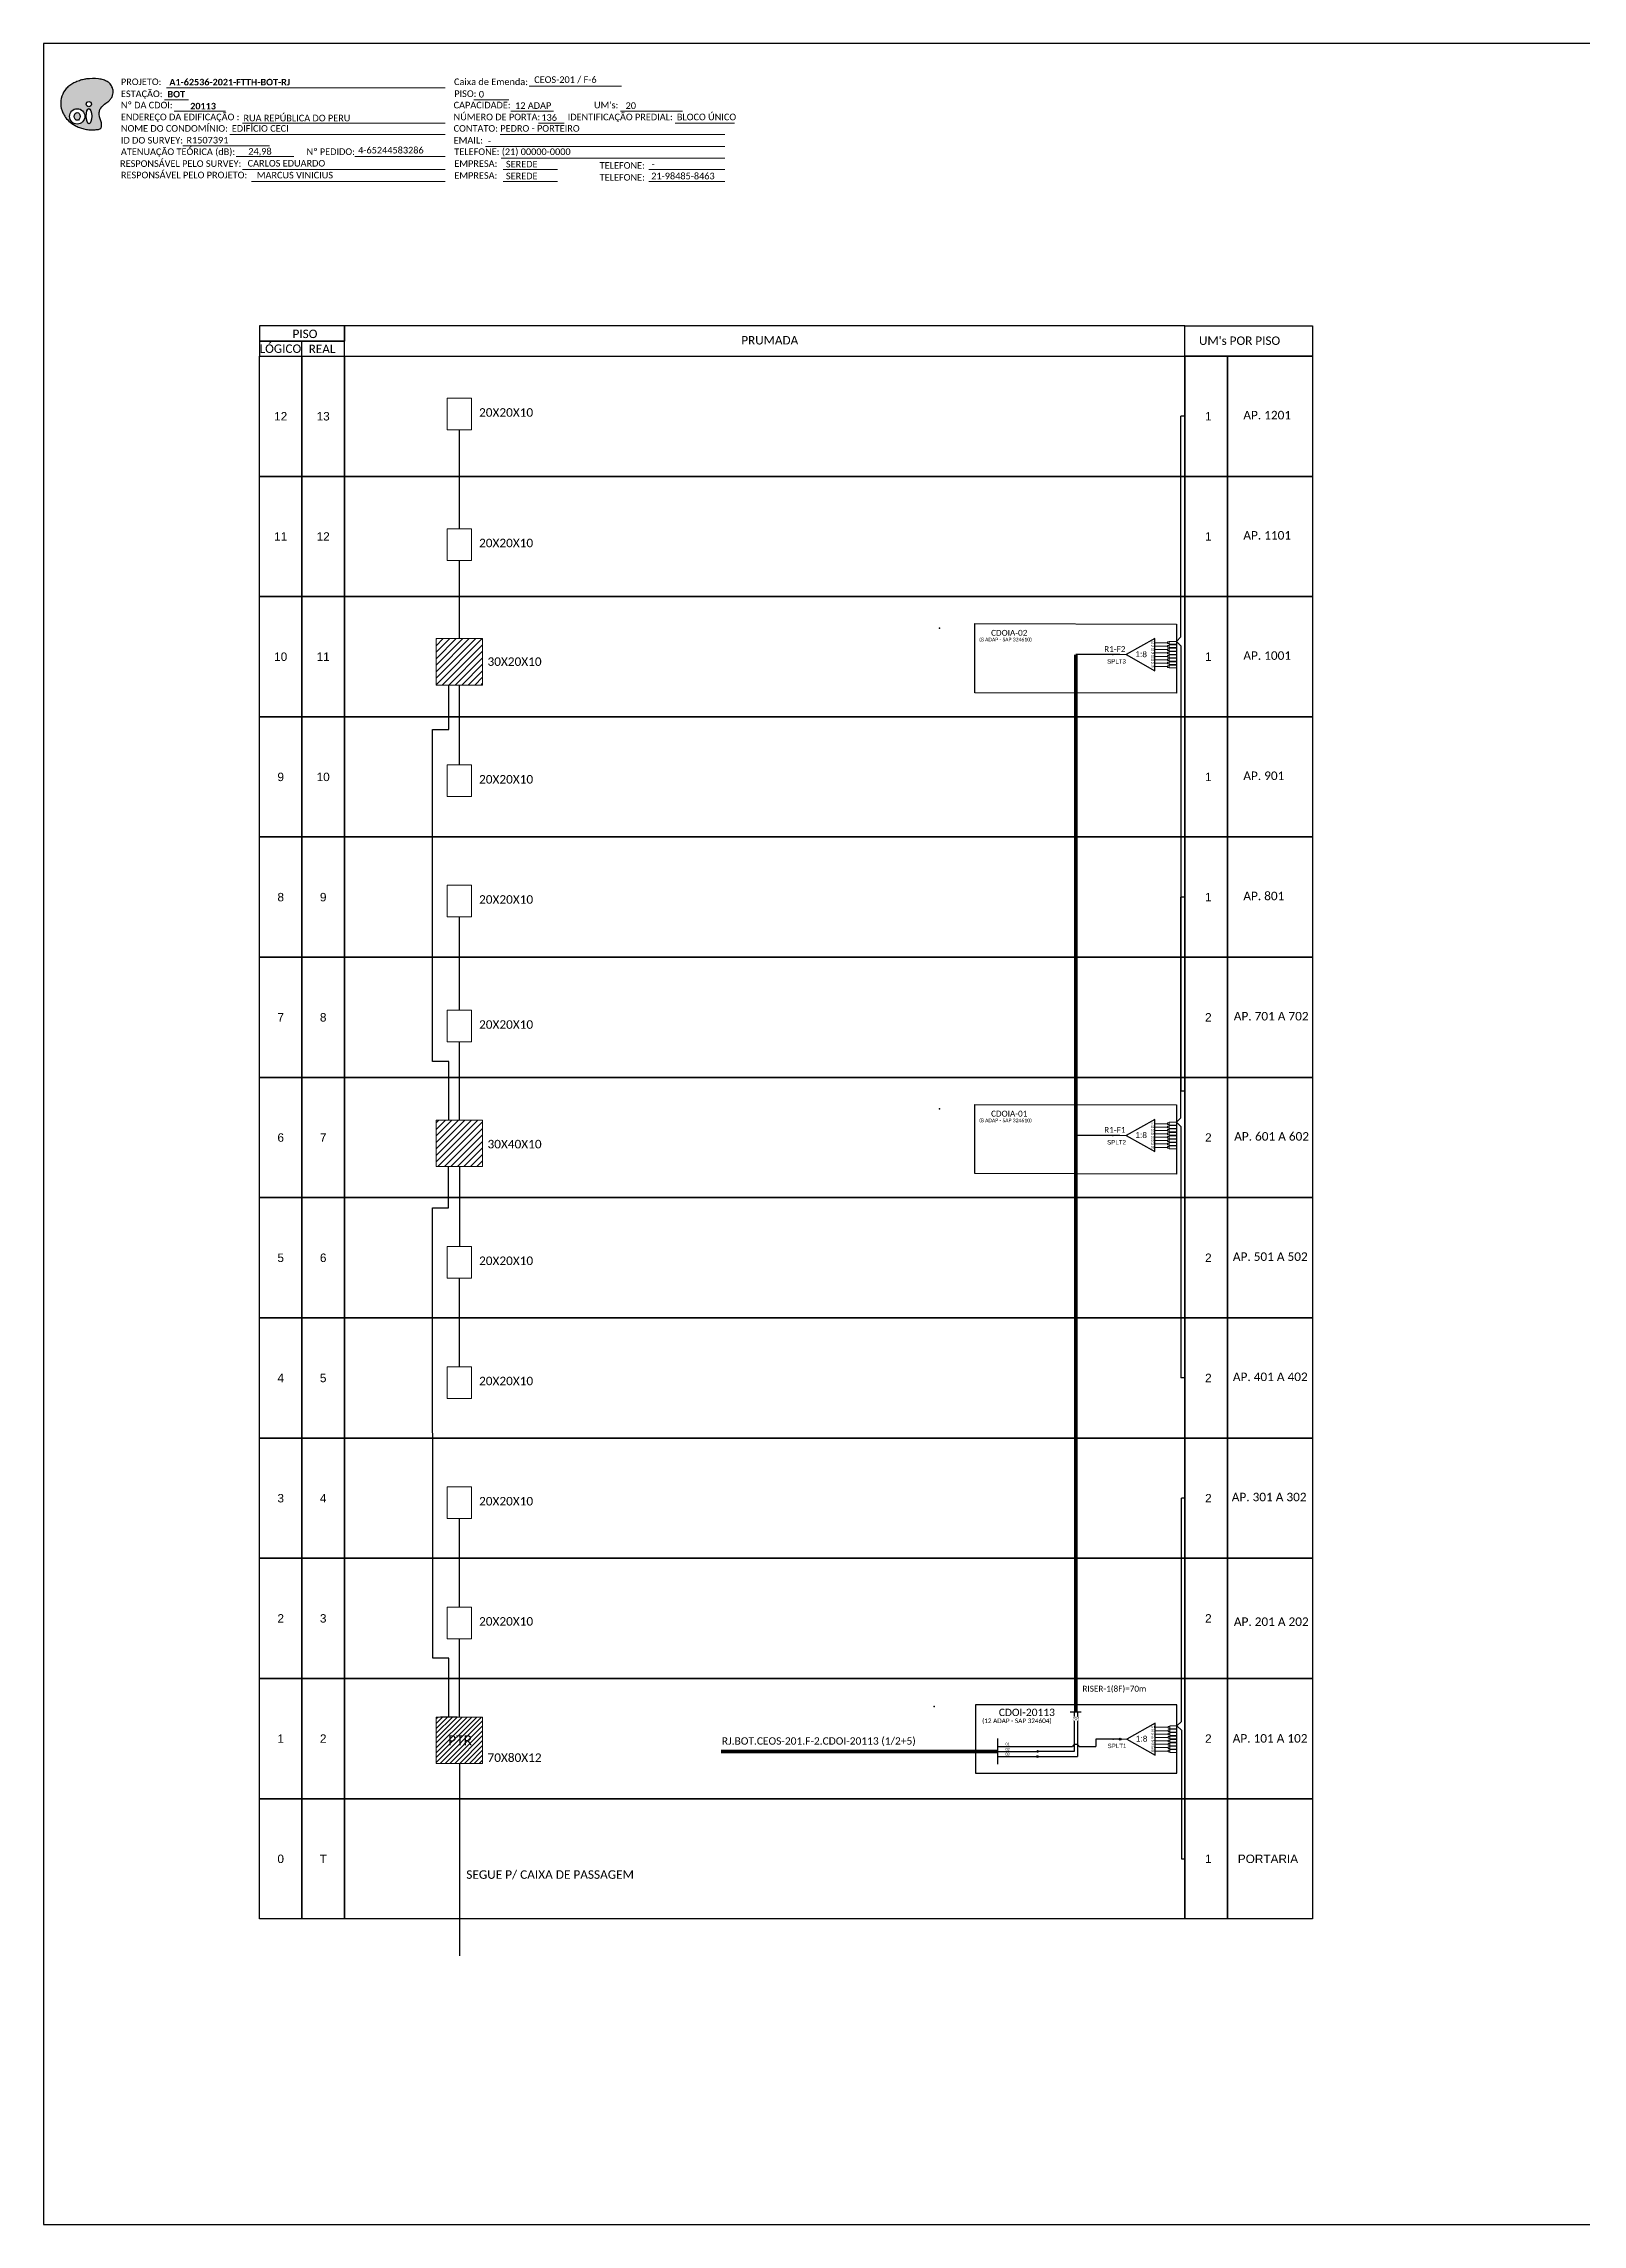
# Model space of a CAD drawing. Header units: inches. Extents: x 8603 to 10341, y 4641 to 5235.
# Drawn here: x 9503 to 9922, y 4641 to 5235 of the extents above; entities that cross this region are included whole.
import ezdxf
from ezdxf.enums import TextEntityAlignment as Align

# ---------------------------------------------------------------- set-up
doc = ezdxf.new("R2010")
doc.units = ezdxf.units.IN
doc.header["$MEASUREMENT"] = 0
doc.styles.add('ARIAL', font='arial.ttf')
doc.styles.add('WMF-Calibri0', font='calibri.ttf')
doc.styles.add('WMF-Calibri1', font='calibrib.ttf')

# ---------------------------------------------------------------- blocks, each defined once
blk = doc.blocks.new('A$C415C251F')
at = {"color": 3}
blk.add_point((0, 0), dxfattribs=at)
blk = doc.blocks.new('LEG_CDOIA8_C-SPLT_ESQ')
at = {"color": 3, "extrusion": (0, 0, -1), "xscale": -1, "zscale": -1}
blk.add_blockref('A$C415C251F', (0, 0), dxfattribs=at)
at = {"color": 1, "style": 'WMF-Calibri0', "flags": 4}
blk.add_attdef('MODELO', text='', height=1.5, dxfattribs=at).set_placement((22.54, -4.54), align=Align.CENTER)
blk.add_attdef('CDO', (21.44, -2.61), '', height=2, dxfattribs=at)
at = {"style": 'ARIAL', "flags": 4}
blk.add_attdef('SPLITAGEM', text='', height=1.5, dxfattribs=at).set_placement((18.61, -12.59), align=Align.CENTER)
blk = doc.blocks.new('SPLT_1-8_SC-APC')
at = {"color": 1}
blk.add_lwpolyline([(-7.37, -2.1), (-17.04, -7.55), (-7.37, -13), (-7.37, -2.1)], dxfattribs=at)
at = {"color": 3, "lineweight": 0}
for points in [[(-2.99, -3.51), (-7.37, -3.51)], [(-7.37, -4.66), (-2.99, -4.66)], [(-7.37, -5.82), (-2.99, -5.82)], [(-7.37, -6.97), (-2.99, -6.97)], [(-2.41, -3.02), (-2.41, -4)], [(-2.41, -3.02), (0, -3.02)], [(-2.41, -4), (0, -4)], [(-2.41, -4.17), (-2.41, -5.16)], [(-2.41, -4.17), (0, -4.17)], [(-2.41, -5.16), (0, -5.16)], [(-2.41, -5.32), (-2.41, -6.31)], [(-2.41, -5.32), (0, -5.32)], [(-2.41, -6.31), (0, -6.31)], [(-2.41, -6.48), (-2.41, -7.46)], [(-2.41, -6.48), (0, -6.48)], [(-7.37, -8.12), (-2.99, -8.12)], [(-7.37, -9.28), (-2.99, -9.28)], [(-7.37, -10.43), (-2.99, -10.43)], [(-7.37, -11.58), (-2.99, -11.58)], [(-2.41, -7.46), (0, -7.46)], [(-2.41, -7.63), (-2.41, -8.62)], [(-2.41, -7.63), (0, -7.63)], [(-2.41, -8.62), (0, -8.62)], [(-2.41, -8.78), (-2.41, -9.77)], [(-2.41, -8.78), (0, -8.78)], [(-2.41, -9.77), (0, -9.77)], [(-2.41, -9.94), (-2.41, -10.92)], [(-2.41, -9.94), (0, -9.94)], [(-2.41, -10.92), (0, -10.92)], [(-2.41, -11.09), (-2.41, -12.08)], [(-2.41, -11.09), (0, -11.09)], [(-2.41, -12.08), (0, -12.08)]]:
    blk.add_lwpolyline(points, dxfattribs=at)
for points in [[(-2.99, -3.22), (-2.41, -3.22), (-2.41, -3.8), (-2.99, -3.8)], [(-2.99, -4.38), (-2.41, -4.38), (-2.41, -4.95), (-2.99, -4.95)], [(-2.99, -5.53), (-2.41, -5.53), (-2.41, -6.1), (-2.99, -6.1)], [(-2.99, -6.68), (-2.41, -6.68), (-2.41, -7.26), (-2.99, -7.26)], [(-2.99, -7.84), (-2.41, -7.84), (-2.41, -8.41), (-2.99, -8.41)], [(-2.99, -8.99), (-2.41, -8.99), (-2.41, -9.56), (-2.99, -9.56)], [(-2.99, -10.14), (-2.41, -10.14), (-2.41, -10.72), (-2.99, -10.72)], [(-2.99, -11.3), (-2.41, -11.3), (-2.41, -11.87), (-2.99, -11.87)]]:
    blk.add_lwpolyline(points, close=True, dxfattribs=at)
at = {"color": 1, "lineweight": 0}
blk.add_lwpolyline([(-17.04, -7.55), (-19.26, -7.55)], dxfattribs=at)
at = {"color": 1, "style": 'ARIAL'}
for s, height, p in [('1:8', 2, (-13.91, -8.4)), ('S1', 0.75, (-8.74, -3.78)), ('S2', 0.75, (-8.74, -4.97)), ('S3', 0.75, (-8.74, -6.18)), ('S4', 0.75, (-8.74, -7.36)), ('S5', 0.75, (-8.74, -8.57)), ('S6', 0.75, (-8.74, -9.69)), ('S7', 0.75, (-8.74, -10.78)), ('S8', 0.75, (-8.74, -11.9))]:
    blk.add_text(s, height=height, dxfattribs=at).set_placement(p)
blk = doc.blocks.new('SPLITTER_')
blk.add_point((0, 0))
at = {"style": 'ARIAL', "flags": 4}
blk.add_attdef('SPLT', (0, -3.26), '', height=1.5, dxfattribs=at)
blk = doc.blocks.new('OI')
h = blk.add_hatch(color=40)
edge = h.paths.add_edge_path()
edge.add_spline(control_points=[(4.35, -0.67), (3.92, -0.99), (3.26, -1.5), (2.81, -2.59), (2.9, -3.5), (3.06, -4.27), (3.31, -4.85), (3.37, -5.39), (3.4, -5.88), (3.2, -6.4), (2.54, -6.61), (1.65, -6.63), (0.55, -6.67), (-0.56, -6.42), (-1.61, -6.14), (-2.77, -5.61), (-3.92, -4.77), (-4.89, -3.7), (-5.34, -2.65), (-5.6, -1.94), (-5.85, -0.96), (-5.71, 0.47), (-5.1, 2.02), (-4.14, 3.02), (-3.3, 3.61), (-2.37, 4.16), (-1.36, 4.44), (-0.56, 4.7), (0.79, 4.85), (2.24, 4.97), (3.79, 4.57), (4.67, 4.21), (5.44, 3.65), (5.76, 2.99), (6.03, 2.21), (6.01, 1.46), (5.72, 0.64), (5.31, 0.08), (4.88, -0.38), (4.51, -0.55), (4.35, -0.67)], knot_values=[0, 0, 0, 0, 1.60434, 2.417191, 3.427595, 4.282808, 4.776746, 5.304182, 5.888771, 6.258406, 6.858137, 7.79129, 8.986195, 10.124242, 11.187857, 12.242908, 13.953784, 15.414161, 16.515391, 17.349188, 17.675853, 19.552021, 21.515531, 22.568638, 23.63245, 24.621084, 25.782718, 26.745347, 27.142653, 29.870543, 31.004649, 31.921532, 32.709589, 33.801391, 34.042471, 35.192333, 35.971461, 36.628871, 37.254359, 37.836911, 37.836911, 37.836911, 37.836911], degree=3, periodic=0)
h.paths.add_polyline_path([(1.13, -0.87, -1), (-0.04, -0.87, -1)], flags=16)
edge = h.paths.add_edge_path(flags=16)
edge.add_ellipse((0.56, -3.59), major_axis=(-0.02, 1.71), ratio=0.361305, start_angle=0, end_angle=360)
h.paths.add_polyline_path([(-0.36, -3.62, -1), (-3.8, -3.62, -1)], flags=16)
edge = h.paths.add_edge_path(flags=0)
edge.add_ellipse((-2.08, -3.62), major_axis=(0, 0.885), ratio=0.758294, start_angle=0, end_angle=360)
at = {"color": 40}
for centre, radius in [((-2.08, -3.62), 1.72), ((0.54, -0.87), 0.587)]:
    blk.add_circle(centre, radius, dxfattribs=at)
blk.add_ellipse((-2.08, -3.62), major_axis=(0, 0.885), ratio=0.758294, start_param=-3.141592653589792, end_param=3.141592653589792, dxfattribs=at)
blk.add_ellipse((0.56, -3.59), major_axis=(-0.02, 1.71), ratio=0.361305, dxfattribs=at)
at = {"color": 40, "start_tangent": (-0.800898, -0.598801), "end_tangent": (-0.800898, -0.598801)}
blk.add_spline([(4.35, -0.67), (3.2, -1.78), (2.9, -2.54), (2.92, -3.55), (3.12, -4.38), (3.28, -4.85), (3.37, -5.37), (3.35, -5.95), (3.2, -6.29), (2.66, -6.55), (1.73, -6.63), (0.54, -6.62), (-0.58, -6.41), (-1.6, -6.11), (-2.56, -5.67), (-3.95, -4.67), (-4.89, -3.56), (-5.37, -2.56), (-5.64, -1.78), (-5.72, -1.46), (-5.63, 0.42), (-4.84, 2.22), (-4.13, 2.99), (-3.27, 3.62), (-2.4, 4.09), (-1.3, 4.47), (-0.37, 4.72), (0.02, 4.77), (2.75, 4.8), (3.85, 4.53), (4.69, 4.16), (5.31, 3.68), (5.85, 2.73), (5.93, 2.5), (5.94, 1.35), (5.67, 0.62), (5.29, 0.08), (4.84, -0.36), (4.35, -0.67)], degree=3, dxfattribs=at)

msp = doc.modelspace()

# ---------------------------------------------------------------- hatches: boundary and pattern name
h = msp.add_hatch()
h.set_pattern_fill('ANSI31', color=1, scale=10, style=0)
h.set_pattern_definition([(45, (-19892.1965, 2895.137), (-0.883883476, 0.883883476), [])])
h.paths.add_polyline_path([(9622.4, 5060.24), (9622.4, 5072.89), (9609.75, 5072.89), (9609.75, 5060.24)])
h = msp.add_hatch()
h.set_pattern_fill('ANSI31', color=1, scale=10, style=0)
h.set_pattern_definition([(45, (-19892.1965, 2862.3933), (-0.883883476, 0.883883476), [])])
h.paths.add_polyline_path([(9609.75, 4929.08), (9622.4, 4929.08), (9622.4, 4941.73), (9609.75, 4941.73)])
h = msp.add_hatch()
h.set_pattern_fill('ANSI31', color=1, scale=7.526522, style=0)
h.set_pattern_definition([(45, (9386.902, 4452.0952), (-0.6652568, 0.6652568), [])])
h.paths.add_polyline_path([(9622.4, 4779.14), (9609.75, 4779.14), (9609.75, 4766.5), (9622.4, 4766.5)])
h.paths.add_polyline_path([(9612.32, 4770.77), (9620.28, 4770.77), (9620.28, 4774.84), (9612.32, 4774.84)], flags=24)
h = msp.add_hatch(color=3)
h.dxf.hatch_style = 1
edge = h.paths.add_edge_path()
edge.add_arc((9773.63, 4769.77), 0.242, 0, 360)
h = msp.add_hatch(color=3)
h.dxf.hatch_style = 1
edge = h.paths.add_edge_path()
edge.add_arc((9796.15, 4773.11), 0.242, 0, 360)
h = msp.add_hatch(color=3)
h.dxf.hatch_style = 1
edge = h.paths.add_edge_path()
edge.add_arc((9773.61, 4768.37), 0.242, 0, 360)

# ---------------------------------------------------------------- linework, layer by layer
at = {"color": 5}
for p, q in [((9796.02, 5068.51), (9784, 5068.51)), ((9796.02, 4937.53), (9784, 4937.53))]:
    msp.add_line(p, q, dxfattribs=at)
at = {"color": 3}
msp.add_line((9813.77, 4949.64), (9812.69, 4949.64), dxfattribs=at)
msp.add_line((9615.49, 4779.14), (9610.95, 4779.14))
for points in [[(9502.78, 4640.95), (10341.35, 4640.95), (10341.35, 5234.95), (9502.78, 5234.95), (9502.78, 4640.95)], [(9584.75, 5149.82), (9813.77, 5149.82), (9813.77, 5158.04), (9584.75, 5158.04), (9584.75, 5158.04), (9584.75, 5153.93)], [(9813.75, 5149.82), (9813.75, 5158.04)], [(9573.18, 5149.82), (9573.18, 5153.93)], [(9616.07, 4809.07), (9616.07, 4833.19)]]:
    msp.add_lwpolyline(points)
at = {"color": 7, "lineweight": 0}
for points in [[(9536.25, 5222.91), (9612.23, 5222.91)], [(9635.07, 5223.4), (9660.2, 5223.4)], [(9535.74, 5219.63), (9542.29, 5219.63)], [(9538.4, 5216.56), (9552.34, 5216.56)], [(9620.02, 5219.67), (9629.51, 5219.67)], [(9630.07, 5216.56), (9641.69, 5216.56)], [(9660.01, 5216.56), (9676.87, 5216.56)], [(9553.56, 5210.21), (9612.23, 5210.21)], [(9556.97, 5213.32), (9612.23, 5213.32)], [(9627.19, 5210.21), (9688.42, 5210.21)], [(9637.66, 5213.32), (9644.6, 5213.32)], [(9674.83, 5213.32), (9691, 5213.32)], [(9540.72, 5207.15), (9564.35, 5207.15)], [(9555.26, 5204.18), (9570.93, 5204.18)], [(9587.59, 5204.19), (9612.08, 5204.19)], [(9588.09, 5204.19), (9612.24, 5204.19)], [(9623.15, 5206.97), (9688.42, 5206.97)], [(9627.43, 5203.74), (9688.42, 5203.74)], [(9556.97, 5200.62), (9612.23, 5200.62)], [(9628.04, 5200.62), (9642.84, 5200.62)], [(9667.65, 5200.62), (9688.42, 5200.62)], [(9559.46, 5197.39), (9612.23, 5197.39)], [(9628.04, 5197.39), (9642.84, 5197.39)], [(9667.65, 5197.39), (9688.42, 5197.39)]]:
    msp.add_lwpolyline(points, dxfattribs=at)
at = {"color": 0}
for points in [[(9561.6, 5153.93), (9584.75, 5153.93), (9584.75, 5158.04), (9561.6, 5158.04)], [(9561.6, 5149.82), (9584.75, 5149.82), (9584.75, 5153.93), (9561.6, 5153.93)]]:
    msp.add_lwpolyline(points, close=True, dxfattribs=at)
for points in [[(9813.77, 5158.04), (9848.49, 5158.04), (9848.49, 5149.82), (9813.77, 5149.82)], [(9561.6, 5149.82), (9573.18, 5149.82), (9573.18, 5117.08), (9561.6, 5117.08)], [(9573.18, 5149.82), (9584.75, 5149.82), (9584.75, 5117.08), (9573.18, 5117.08)], [(9584.75, 5149.82), (9813.77, 5149.82), (9813.77, 5117.08), (9584.75, 5117.08)], [(9813.77, 5149.82), (9825.34, 5149.82), (9825.34, 5117.08), (9813.77, 5117.08)], [(9825.34, 5149.82), (9848.49, 5149.82), (9848.49, 5117.08), (9825.34, 5117.08)], [(9561.6, 5117.08), (9573.18, 5117.08), (9573.18, 5084.33), (9561.6, 5084.33)], [(9573.18, 5117.08), (9584.75, 5117.08), (9584.75, 5084.33), (9573.18, 5084.33)], [(9584.75, 5117.08), (9813.77, 5117.08), (9813.77, 5084.33), (9584.75, 5084.33)], [(9813.77, 5117.08), (9825.34, 5117.08), (9825.34, 5084.33), (9813.77, 5084.33)], [(9825.34, 5117.08), (9848.49, 5117.08), (9848.49, 5084.33), (9825.34, 5084.33)], [(9561.6, 5084.33), (9573.18, 5084.33), (9573.18, 5051.59), (9561.6, 5051.59)], [(9573.18, 5084.33), (9584.75, 5084.33), (9584.75, 5051.59), (9573.18, 5051.59)], [(9584.75, 5084.33), (9813.77, 5084.33), (9813.77, 5051.59), (9584.75, 5051.59)], [(9813.77, 5084.33), (9825.34, 5084.33), (9825.34, 5051.59), (9813.77, 5051.59)], [(9825.34, 5084.33), (9848.49, 5084.33), (9848.49, 5051.59), (9825.34, 5051.59)], [(9561.6, 5051.59), (9573.18, 5051.59), (9573.18, 5018.85), (9561.6, 5018.85)], [(9573.18, 5051.59), (9584.75, 5051.59), (9584.75, 5018.85), (9573.18, 5018.85)], [(9584.75, 5051.59), (9813.77, 5051.59), (9813.77, 5018.85), (9584.75, 5018.85)], [(9813.77, 5051.59), (9825.34, 5051.59), (9825.34, 5018.85), (9813.77, 5018.85)], [(9825.34, 5051.59), (9848.49, 5051.59), (9848.49, 5018.85), (9825.34, 5018.85)], [(9561.6, 5018.85), (9573.18, 5018.85), (9573.18, 4986.1), (9561.6, 4986.1)], [(9573.18, 5018.85), (9584.75, 5018.85), (9584.75, 4986.1), (9573.18, 4986.1)], [(9584.75, 5018.85), (9813.77, 5018.85), (9813.77, 4986.1), (9584.75, 4986.1)], [(9813.77, 5018.85), (9825.34, 5018.85), (9825.34, 4986.1), (9813.77, 4986.1)], [(9825.34, 5018.85), (9848.49, 5018.85), (9848.49, 4986.1), (9825.34, 4986.1)], [(9561.6, 4986.1), (9573.18, 4986.1), (9573.18, 4953.36), (9561.6, 4953.36)], [(9573.18, 4986.1), (9584.75, 4986.1), (9584.75, 4953.36), (9573.18, 4953.36)], [(9584.75, 4986.1), (9813.77, 4986.1), (9813.77, 4953.36), (9584.75, 4953.36)], [(9813.77, 4986.1), (9825.34, 4986.1), (9825.34, 4953.36), (9813.77, 4953.36)], [(9825.34, 4986.1), (9848.49, 4986.1), (9848.49, 4953.36), (9825.34, 4953.36)], [(9561.6, 4953.36), (9573.18, 4953.36), (9573.18, 4920.61), (9561.6, 4920.61)], [(9573.18, 4953.36), (9584.75, 4953.36), (9584.75, 4920.61), (9573.18, 4920.61)], [(9584.75, 4953.36), (9813.77, 4953.36), (9813.77, 4920.61), (9584.75, 4920.61)], [(9813.77, 4953.36), (9825.34, 4953.36), (9825.34, 4920.61), (9813.77, 4920.61)], [(9825.34, 4953.36), (9848.49, 4953.36), (9848.49, 4920.61), (9825.34, 4920.61)], [(9561.6, 4920.61), (9573.18, 4920.61), (9573.18, 4887.87), (9561.6, 4887.87)], [(9573.18, 4920.61), (9584.75, 4920.61), (9584.75, 4887.87), (9573.18, 4887.87)], [(9584.75, 4920.61), (9813.77, 4920.61), (9813.77, 4887.87), (9584.75, 4887.87)], [(9813.77, 4920.61), (9825.34, 4920.61), (9825.34, 4887.87), (9813.77, 4887.87)], [(9825.34, 4920.61), (9848.49, 4920.61), (9848.49, 4887.87), (9825.34, 4887.87)], [(9561.6, 4887.87), (9573.18, 4887.87), (9573.18, 4855.13), (9561.6, 4855.13)], [(9573.18, 4887.87), (9584.75, 4887.87), (9584.75, 4855.13), (9573.18, 4855.13)], [(9584.75, 4887.87), (9813.77, 4887.87), (9813.77, 4855.13), (9584.75, 4855.13)], [(9813.77, 4887.87), (9825.34, 4887.87), (9825.34, 4855.13), (9813.77, 4855.13)], [(9825.34, 4887.87), (9848.49, 4887.87), (9848.49, 4855.13), (9825.34, 4855.13)], [(9561.6, 4855.13), (9573.18, 4855.13), (9573.18, 4822.38), (9561.6, 4822.38)], [(9573.18, 4855.13), (9584.75, 4855.13), (9584.75, 4822.38), (9573.18, 4822.38)], [(9584.75, 4855.13), (9813.77, 4855.13), (9813.77, 4822.38), (9584.75, 4822.38)], [(9813.77, 4855.13), (9825.34, 4855.13), (9825.34, 4822.38), (9813.77, 4822.38)], [(9825.34, 4855.13), (9848.49, 4855.13), (9848.49, 4822.38), (9825.34, 4822.38)], [(9561.6, 4822.38), (9573.18, 4822.38), (9573.18, 4789.64), (9561.6, 4789.64)], [(9573.18, 4822.38), (9584.75, 4822.38), (9584.75, 4789.64), (9573.18, 4789.64)], [(9584.75, 4822.38), (9813.77, 4822.38), (9813.77, 4789.64), (9584.75, 4789.64)], [(9813.77, 4822.38), (9825.34, 4822.38), (9825.34, 4789.64), (9813.77, 4789.64)], [(9825.34, 4822.38), (9848.49, 4822.38), (9848.49, 4789.64), (9825.34, 4789.64)], [(9561.6, 4789.64), (9573.18, 4789.64), (9573.18, 4756.9), (9561.6, 4756.9)], [(9573.18, 4789.64), (9584.75, 4789.64), (9584.75, 4756.9), (9573.18, 4756.9)], [(9584.75, 4789.64), (9813.77, 4789.64), (9813.77, 4756.9), (9584.75, 4756.9)], [(9813.77, 4789.64), (9825.34, 4789.64), (9825.34, 4756.9), (9813.77, 4756.9)], [(9825.34, 4789.64), (9848.49, 4789.64), (9848.49, 4756.9), (9825.34, 4756.9)], [(9561.6, 4756.9), (9573.18, 4756.9), (9573.18, 4724.15), (9561.6, 4724.15)], [(9573.18, 4756.9), (9584.75, 4756.9), (9584.75, 4724.15), (9573.18, 4724.15)], [(9584.75, 4756.9), (9813.77, 4756.9), (9813.77, 4724.15), (9584.75, 4724.15)], [(9813.77, 4756.9), (9825.34, 4756.9), (9825.34, 4724.15), (9813.77, 4724.15)], [(9825.34, 4756.9), (9848.49, 4756.9), (9848.49, 4724.15), (9825.34, 4724.15)]]:
    msp.add_lwpolyline(points, close=True)
at = {"color": 0, "lineweight": 0}
for points in [[(9612.76, 5138.37), (9619.38, 5138.37), (9619.38, 5129.75), (9612.76, 5129.75)], [(9612.76, 5102.81), (9619.38, 5102.81), (9619.38, 5094.19), (9612.76, 5094.19)], [(9612.76, 5038.46), (9619.38, 5038.46), (9619.38, 5029.84), (9612.76, 5029.84)], [(9612.76, 5005.72), (9619.38, 5005.72), (9619.38, 4997.1), (9612.76, 4997.1)], [(9612.76, 4971.66), (9619.38, 4971.66), (9619.38, 4963.04), (9612.76, 4963.04)], [(9612.76, 4907.3), (9619.38, 4907.3), (9619.38, 4898.68), (9612.76, 4898.68)], [(9612.76, 4874.56), (9619.38, 4874.56), (9619.38, 4865.94), (9612.76, 4865.94)], [(9612.76, 4841.81), (9619.38, 4841.81), (9619.38, 4833.19), (9612.76, 4833.19)], [(9612.76, 4809.07), (9619.38, 4809.07), (9619.38, 4800.45), (9612.76, 4800.45)]]:
    msp.add_lwpolyline(points, close=True, dxfattribs=at)
at = {"color": 3}
for points in [[(9812.69, 5073.34), (9812.69, 5133.45)], [(9813.77, 5133.45), (9812.69, 5133.45)], [(9616.07, 5102.81), (9616.07, 5129.75)], [(9616.07, 5072.89), (9616.07, 5094.19)], [(9812.69, 5073.34), (9811.43, 5072.13), (9812.69, 5070.93), (9812.69, 5070.93)], [(9812.69, 5070.93), (9812.69, 4949.64)], [(9613.19, 4941.73), (9613.19, 4957.74), (9608.79, 4957.74), (9608.79, 5048.14), (9613.18, 5048.14), (9613.18, 5060.24)], [(9616.07, 5038.46), (9616.07, 5060.24)], [(9812.69, 4942.36), (9812.69, 5002.47)], [(9813.77, 5002.47), (9812.69, 5002.47)], [(9616.07, 4971.66), (9616.07, 4997.1)], [(9616.07, 4941.73), (9616.07, 4963.04)], [(9812.69, 4942.36), (9811.43, 4941.16), (9812.69, 4939.95), (9812.69, 4939.95)], [(9812.69, 4939.95), (9812.69, 4871.5)], [(9613.22, 4779.14), (9613.22, 4795.16), (9608.83, 4795.16), (9608.76, 4917.82), (9613.15, 4917.82), (9613.15, 4929.08)], [(9616.07, 4929.08), (9616.07, 4907.3)], [(9616.07, 4874.56), (9616.07, 4898.68)], [(9813.77, 4871.5), (9812.69, 4871.5)], [(9812.81, 4777.94), (9812.81, 4838.75)], [(9813.77, 4838.75), (9812.81, 4838.75)], [(9616.07, 4779.14), (9616.07, 4800.45)], [(9812.81, 4777.94), (9811.56, 4776.74), (9812.81, 4775.53), (9812.81, 4775.53)], [(9762.72, 4771.13), (9783.13, 4771.13)], [(9784.92, 4771.13), (9789.45, 4771.13)], [(9796.15, 4773.11), (9789.45, 4773.11), (9789.45, 4771.13)], [(9812.81, 4775.53), (9812.81, 4740.52), (9813.77, 4740.52)], [(9616.07, 4766.5), (9616.07, 4714.13)]]:
    msp.add_lwpolyline(points, dxfattribs=at)
at = {"color": 1, "lineweight": 0}
for points in [[(9609.75, 5072.89), (9622.4, 5072.89), (9622.4, 5060.24), (9609.75, 5060.24)], [(9609.75, 4941.73), (9622.4, 4941.73), (9622.4, 4929.08), (9609.75, 4929.08)], [(9609.75, 4779.14), (9622.4, 4779.14), (9622.4, 4766.5), (9609.75, 4766.5)]]:
    msp.add_lwpolyline(points, close=True, dxfattribs=at)
at = {"color": 1}
for points in [[(9756.56, 5076.98), (9811.46, 5076.83), (9811.46, 5057.99), (9756.56, 5058.15)], [(9756.56, 4946.01), (9811.46, 4945.85), (9811.46, 4927.02), (9756.56, 4927.17)], [(9811.59, 4782.49), (9756.69, 4782.49), (9756.69, 4763.81), (9811.59, 4763.81)]]:
    msp.add_lwpolyline(points, close=True, dxfattribs=at)
at = {"color": 5, "const_width": 1}
msp.add_lwpolyline([(9784, 5068.51), (9784, 4780.58)], dxfattribs=at)
at = {"color": 5}
for points in [[(9782.45, 4780.58), (9785.52, 4780.58)], [(9783.55, 4780.58), (9783.55, 4779.32)], [(9783.55, 4778.01), (9783.55, 4769.77), (9783.55, 4769.77)], [(9784.51, 4780.58), (9784.51, 4779.32)], [(9784.51, 4778.01), (9784.51, 4768.37)], [(9773.61, 4768.37), (9784.51, 4768.37)], [(9783.55, 4769.77), (9773.63, 4769.77)]]:
    msp.add_lwpolyline(points, dxfattribs=at)
at = {"color": 1, "const_width": 1}
msp.add_lwpolyline([(9762.72, 4769.77), (9687.38, 4769.77)], dxfattribs=at)
at = {"color": 1}
msp.add_lwpolyline([(9762.72, 4773.29), (9762.72, 4766.26)], dxfattribs=at)
at = {"color": 2}
msp.add_lwpolyline([(9762.72, 4769.77), (9773.63, 4769.77)], dxfattribs=at)
at = {"color": 0}
msp.add_lwpolyline([(9762.72, 4768.37), (9773.61, 4768.37)], dxfattribs=at)
at = {"color": 3}
for centre in [(9773.63, 4769.77), (9796.15, 4773.11), (9773.61, 4768.37)]:
    msp.add_circle(centre, 0.242, dxfattribs=at)
msp.add_arc((9784.03, 4770.65), 1.01, 28.17767, 151.82137, dxfattribs=at)

# ---------------------------------------------------------------- block references
at = {"color": 7, "xscale": 1.213923925163968, "yscale": 1.213923925164635, "zscale": 1.213923925163967, "rotation": 0.1532896024163693}
msp.add_blockref('OI', (9514.45, 5219.53), dxfattribs=at)
at = {"color": 3}
ref = msp.add_blockref('LEG_CDOIA8_C-SPLT_ESQ', (9746.85, 5075.75), dxfattribs=dict(at, xscale=0.7999999999992724, yscale=0.8000000000001818, zscale=0.8))
ref.add_attrib('CDO', 'CDOIA-02', (9760.95, 5073.66), dxfattribs={"color": 1, "height": 1.6, "style": 'WMF-Calibri0'})
ref.add_attrib('MODELO', '(8 ADAP - SAP 324610)', dxfattribs={"color": 1, "height": 1, "style": 'WMF-Calibri0'}).set_placement((9764.88, 5072.12), align=Align.CENTER)
at = {"color": 3, "xscale": 0.7999999999992724, "yscale": 0.8000000000001818, "zscale": 0.8}
for p in [(9811.43, 5074.55), (9811.43, 4943.57), (9811.56, 4779.15)]:
    msp.add_blockref('SPLT_1-8_SC-APC', p, dxfattribs=at)
ref = msp.add_blockref('SPLITTER_', (9794.12, 5068.51), dxfattribs=dict(xscale=0.7999999999992724, yscale=0.8000000000001818, zscale=0.8))
ref.add_attrib('SPLT', 'SPLT3', (9792.57, 5066.07), dxfattribs={"height": 1.2, "style": 'ARIAL'})
at = {"color": 3}
ref = msp.add_blockref('LEG_CDOIA8_C-SPLT_ESQ', (9746.85, 4944.78), dxfattribs=dict(at, xscale=0.7999999999992724, yscale=0.8000000000001818, zscale=0.8))
ref.add_attrib('CDO', 'CDOIA-01', (9760.95, 4942.69), dxfattribs={"color": 1, "height": 1.6, "style": 'WMF-Calibri0'})
ref.add_attrib('MODELO', '(8 ADAP - SAP 324610)', dxfattribs={"color": 1, "height": 1, "style": 'WMF-Calibri0'}).set_placement((9764.88, 4941.15), align=Align.CENTER)
ref = msp.add_blockref('SPLITTER_', (9794.12, 4937.53), dxfattribs=dict(xscale=0.7999999999992724, yscale=0.8000000000001818, zscale=0.8))
ref.add_attrib('SPLT', 'SPLT2', (9792.57, 4935.09), dxfattribs={"height": 1.2, "style": 'ARIAL'})
ref = msp.add_blockref('LEG_CDOIA8_C-SPLT_ESQ', (9745.42, 4782.03), dxfattribs=at)
ref.add_attrib('CDO', 'CDOI-20113', (9763.05, 4779.41), dxfattribs={"color": 1, "height": 2, "style": 'WMF-Calibri0'})
ref.add_attrib('MODELO', '(12 ADAP - SAP 324604)', dxfattribs={"color": 1, "height": 1.25, "style": 'WMF-Calibri0'}).set_placement((9767.97, 4777.49), align=Align.CENTER)
ref = msp.add_blockref('SPLITTER_', (9794.25, 4773.11), dxfattribs=dict(xscale=0.7999999999992724, yscale=0.8000000000001818, zscale=0.8))
ref.add_attrib('SPLT', 'SPLT1', (9792.7, 4770.67), dxfattribs={"height": 1.2, "style": 'ARIAL'})

# ---------------------------------------------------------------- texts
at = {"color": 7, "lineweight": 0, "style": 'WMF-Calibri0'}
for s, height, p in [('PROJETO:', 1.793, (9523.85, 5223.65)), ('ESTAÇÃO:', 1.793, (9523.85, 5220.38)), ('Caixa de Emenda:', 1.7927, (9614.61, 5223.65)), ('PISO:', 1.793, (9614.68, 5220.42)), ('ENDEREÇO DA EDIFICAÇÃO :', 1.7927, (9523.85, 5214.07)), ('Nº DA CDOI:', 1.7927, (9523.85, 5217.31)), ('CAPACIDADE:', 1.7927, (9614.5, 5217.31)), ('NÚMERO DE PORTA:', 1.7927, (9614.5, 5214.07)), ('IDENTIFICAÇÃO PREDIAL:', 1.7927, (9645.58, 5214.07)), ("UM's:", 1.793, (9652.74, 5217.31)), ('BLOCO ÚNICO', 1.7927, (9675.33, 5214.07)), ('NOME DO CONDOMÍNIO:', 1.7927, (9523.85, 5210.96)), ('ID DO SURVEY:', 1.7927, (9523.85, 5207.72)), ('EDIFÍCIO CECI', 1.7927, (9554.07, 5210.96)), ('CONTATO: PEDRO - PORTEIRO', 1.7927, (9614.5, 5210.96)), ('EMAIL:', 1.793, (9614.5, 5207.72)), ('RESPONSÁVEL PELO SURVEY:', 1.7927, (9523.61, 5201.37)), ('ATENUAÇÃO TEÓRICA (dB):', 1.7927, (9523.85, 5204.61)), ('Nº PEDIDO:', 1.793, (9574.44, 5204.62)), ('TELEFONE: (21) 00000-0000', 1.7927, (9614.68, 5204.61)), ('RESPONSÁVEL PELO PROJETO:', 1.7927, (9523.85, 5198.26)), ('EMPRESA:', 1.793, (9614.68, 5201.37)), ('EMPRESA:', 1.793, (9614.68, 5198.13)), ('TELEFONE:', 1.793, (9654.29, 5200.87)), ('TELEFONE:', 1.793, (9654.29, 5197.63))]:
    msp.add_text(s, height=height, dxfattribs=at).set_placement(p)
at = {"color": 7, "linetype": 'Continuous'}
for s, height, style, p in [('BOT', 1.793, 'WMF-Calibri1', (9536.53, 5220.28)), ('A1-62536-2021-FTTH-BOT-RJ', 1.7927, 'WMF-Calibri1', (9537.05, 5223.56)), ('0', 1.79, 'WMF-Calibri0', (9621.37, 5220.27)), ('CEOS-201 / F-6', 1.7927, 'WMF-Calibri0', (9636.46, 5224.24)), ('RUA REPÚBLICA DO PERU', 1.7927, 'WMF-Calibri0', (9557.24, 5213.78)), ('136', 1.793, 'WMF-Calibri0', (9638.41, 5213.92)), ('-', 1.79, 'WMF-Calibri0', (9623.85, 5207.57)), ('CARLOS EDUARDO', 1.7927, 'WMF-Calibri0', (9558.37, 5201.46)), ('MARCUS VINICIUS', 1.7927, 'WMF-Calibri0', (9560.86, 5198.23)), ('SEREDE', 1.793, 'WMF-Calibri0', (9628.75, 5201.22)), ('SEREDE', 1.793, 'WMF-Calibri0', (9628.75, 5197.99)), ('21-98485-8463', 1.7927, 'WMF-Calibri0', (9668.35, 5197.99)), ('-', 1.79, 'WMF-Calibri0', (9668.44, 5201.18))]:
    msp.add_text(s, height=height, dxfattribs=dict(at, style=style)).set_placement(p)
at = {"color": 7, "linetype": 'Continuous', "style": 'WMF-Calibri1'}
msp.add_text('20113', height=1.793, dxfattribs=at).set_placement((9546.24, 5217.02), align=Align.CENTER)
at = {"color": 0, "linetype": 'Continuous', "style": 'WMF-Calibri0'}
for s, p in [('12 ADAP', (9631.25, 5217.18)), ('20', (9661.37, 5217.16)), ('R1507391', (9541.71, 5207.75))]:
    msp.add_text(s, height=1.793, dxfattribs=at).set_placement(p)
at = {"color": 0, "lineweight": 0, "style": 'WMF-Calibri0'}
msp.add_text('24,98', height=1.793, dxfattribs=at).set_placement((9558.56, 5204.7))
at = {"color": 7, "style": 'WMF-Calibri0'}
msp.add_text('4-65244583286', height=1.7927, dxfattribs=at).set_placement((9588.49, 5205.03))
at = {"color": 0, "style": 'WMF-Calibri0'}
for s, p in [('     PISO', (9566.56, 5154.74)), ('  LÓGICO', (9560.02, 5150.71)), ('    REAL', (9571.78, 5150.64)), ('PRUMADA', (9692.88, 5153)), ("UM's POR PISO", (9817.59, 5152.88))]:
    msp.add_text(s, height=2.3, dxfattribs=at).set_placement(p)
at = {"style": 'WMF-Calibri0'}
for s, height, p in [('20X20X10', 2.317, (9621.44, 5133.32)), ('AP. 1201', 2.317, (9829.68, 5132.6)), ('20X20X10', 2.317, (9621.44, 5097.77)), ('AP. 1101', 2.317, (9829.68, 5099.86)), ('30X20X10', 2.317, (9623.74, 5065.46)), ('AP. 1001', 2.317, (9829.68, 5067.11)), ('20X20X10', 2.317, (9621.44, 5033.41)), ('AP. 901', 2.317, (9829.68, 5034.37)), ('20X20X10', 2.317, (9621.44, 5000.67)), ('AP. 801', 2.317, (9829.68, 5001.63)), ('20X20X10', 2.317, (9621.44, 4966.61)), ('AP. 701 A 702', 2.317, (9827.07, 4968.88)), ('30X40X10', 2.317, (9623.74, 4934.03)), ('AP. 601 A 602', 2.317, (9827.19, 4936.14)), ('20X20X10', 2.317, (9621.44, 4902.26)), ('AP. 501 A 502', 2.317, (9826.83, 4903.39)), ('20X20X10', 2.317, (9621.44, 4869.51)), ('AP. 401 A 402', 2.317, (9826.83, 4870.65)), ('20X20X10', 2.317, (9621.44, 4836.77)), ('AP. 301 A 302', 2.317, (9826.52, 4837.91)), ('20X20X10', 2.317, (9621.44, 4804.03)), ('AP. 201 A 202', 2.317, (9827.1, 4803.96)), ('PTR', 2.711, (9612.99, 4771.46)), ('AP. 101 A 102', 2.317, (9826.78, 4772.17)), ('70X80X12', 2.317, (9623.74, 4766.92)), ('SEGUE P/ CAIXA DE PASSAGEM', 2.317, (9617.96, 4735.08))]:
    msp.add_text(s, height=height, dxfattribs=at).set_placement(p)
at = {"color": 5, "style": 'WMF-Calibri0'}
for s, p in [('R1-F2', (9791.77, 5069.24)), ('R1-F1', (9791.77, 4938.27)), ('RISER-1(8F)=70m', (9785.84, 4786.05))]:
    msp.add_text(s, height=1.6, dxfattribs=at).set_placement(p)
at = {"style": 'ARIAL'}
for s, p in [('01', (9783.6, 4778.74)), ('02', (9784.56, 4778.74))]:
    msp.add_text(s, height=0.75, rotation=90, dxfattribs=at).set_placement(p, align=Align.MIDDLE_CENTER)
at = {"color": 1, "style": 'WMF-Calibri0'}
msp.add_text('RJ.BOT.CEOS-201.F-2.CDOI-20113 (1/2+5)', height=2, dxfattribs=at).set_placement((9687.59, 4771.62))
at = {"style": 'ARIAL'}
for s, p in [('01', (9765.43, 4771.78)), ('02', (9765.43, 4770.33)), ('03', (9765.43, 4769.03))]:
    msp.add_text(s, height=0.75, dxfattribs=at).set_placement(p, align=Align.MIDDLE_CENTER)
at = {"style": 'ARIAL', "flags": 12}
for tag, p in [('12', (9567.39, 5133.45)), ('13', (9578.96, 5133.45)), ('1', (9820.15, 5133.45)), ('11', (9567.39, 5100.7)), ('12', (9578.96, 5100.7)), ('1', (9820.15, 5100.7)), ('10', (9567.39, 5067.96)), ('11', (9578.96, 5067.96)), ('1', (9820.15, 5067.96)), ('9', (9567.39, 5035.22)), ('10', (9578.96, 5035.22)), ('1', (9820.15, 5035.22)), ('8', (9567.39, 5002.47)), ('9', (9578.96, 5002.47)), ('1', (9820.15, 5002.47)), ('7', (9567.39, 4969.73)), ('8', (9578.96, 4969.73)), ('2', (9820.15, 4969.73)), ('6', (9567.39, 4936.99)), ('7', (9578.96, 4936.99)), ('2', (9820.15, 4936.99)), ('5', (9567.39, 4904.24)), ('6', (9578.96, 4904.24)), ('2', (9820.15, 4904.24)), ('4', (9567.39, 4871.5)), ('5', (9578.96, 4871.5)), ('2', (9820.15, 4871.5)), ('3', (9567.39, 4838.75)), ('4', (9578.96, 4838.75)), ('2', (9820.15, 4838.75)), ('2', (9567.39, 4806.01)), ('3', (9578.96, 4806.01)), ('2', (9820.15, 4806.01)), ('1', (9567.39, 4773.27)), ('2', (9578.96, 4773.27)), ('2', (9820.15, 4773.27)), ('0', (9567.39, 4740.52)), ('T', (9578.96, 4740.52)), ('1', (9820.15, 4740.52)), ('PORTARIA', (9836.39, 4740.52))]:
    msp.add_attdef(tag, text='XX', height=2.3, dxfattribs=at).set_placement(p, align=Align.MIDDLE_CENTER)

doc.saveas('drawing.dxf')
